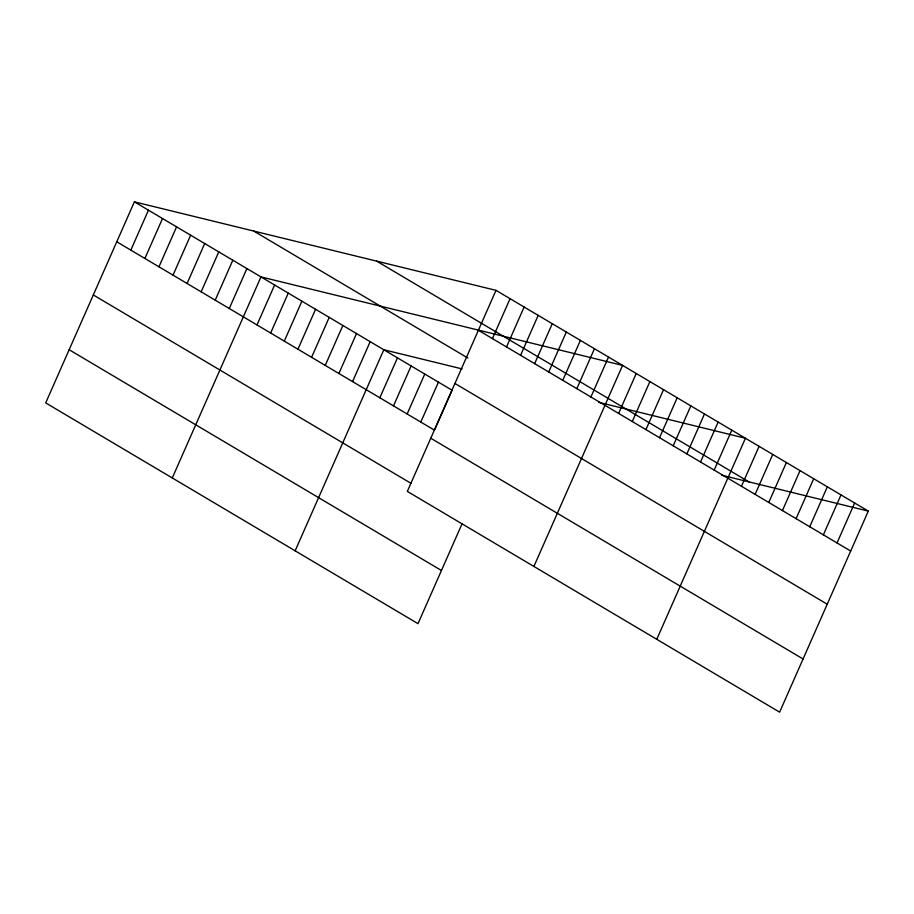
<?xml version="1.0" encoding="UTF-8"?>
<svg xmlns="http://www.w3.org/2000/svg" width="914" height="914" viewBox="0 0 914 914"><rect width="100%" height="100%" fill="white"/><g stroke="black" fill="none" stroke-linecap="round" stroke-linejoin="round"><path stroke-width="1.37" d="M496.005 290.344L407.324 491.389L779.619 712.155L868.3 511.097L496.005 290.344L134.381 201.845L45.7 402.903L417.995 623.656L462.164 523.539M130.828 250.128L148.445 210.186M144.892 258.468L162.509 218.526M158.956 266.808L176.573 226.866M173.02 275.148L190.638 235.206M187.084 283.489L204.702 243.547M201.149 291.829L218.766 251.887M215.213 300.169L232.83 260.227M229.277 308.509L246.894 268.567M172.278 477.965L260.958 276.908L622.583 365.394L533.902 566.452M256.994 324.938L274.611 284.997M270.647 333.027L288.264 293.097M284.3 341.128L301.906 301.186M297.941 349.217L315.558 309.286M311.594 357.317L329.211 317.375M325.247 365.406L342.864 325.475M338.9 373.506L356.517 333.564M352.553 381.595L370.17 341.665M295.142 550.811L383.823 349.754L462.05 368.902M379.847 397.784L397.464 357.854M393.5 405.885L411.117 365.943M407.153 413.973L424.77 374.043M420.806 422.074L438.423 382.132M492.452 338.614L510.069 298.672M506.516 346.954L524.133 307.013M520.58 355.295L538.197 315.353M534.644 363.635L552.262 323.693M548.708 371.975L566.326 332.033M562.773 380.315L580.39 340.374M576.837 388.656L594.454 348.714M590.901 396.996L608.518 357.054M618.618 413.436L636.235 373.495M632.271 421.525L649.888 381.584M645.924 429.626L663.53 389.684M659.565 437.715L677.183 397.773M673.218 445.815L690.835 405.873M686.871 453.904L704.488 413.962M700.524 462.004L718.141 422.062M714.177 470.093L731.794 430.151M656.766 639.309L745.436 438.252L598.784 402.354M741.471 486.282L759.088 446.34M755.124 494.383L772.741 454.441M768.777 502.472L786.394 462.53M782.43 510.572L800.047 470.63M796.083 518.661L813.7 478.719M809.735 526.761L827.341 486.819M823.377 534.85L840.994 494.908M837.03 542.95L854.647 503.008M721.637 475.211L868.3 511.097M376.659 261.13L748.966 481.895M478.388 330.274L850.683 551.039M253.715 231.048L467.888 358.048M454.932 383.446L827.239 604.211M134.381 201.845L452.076 390.232L434.458 430.163L116.764 241.787M430.768 438.229L803.075 658.983M93.308 294.948L411.003 483.335M69.156 349.731L441.451 570.496"/></g></svg>
